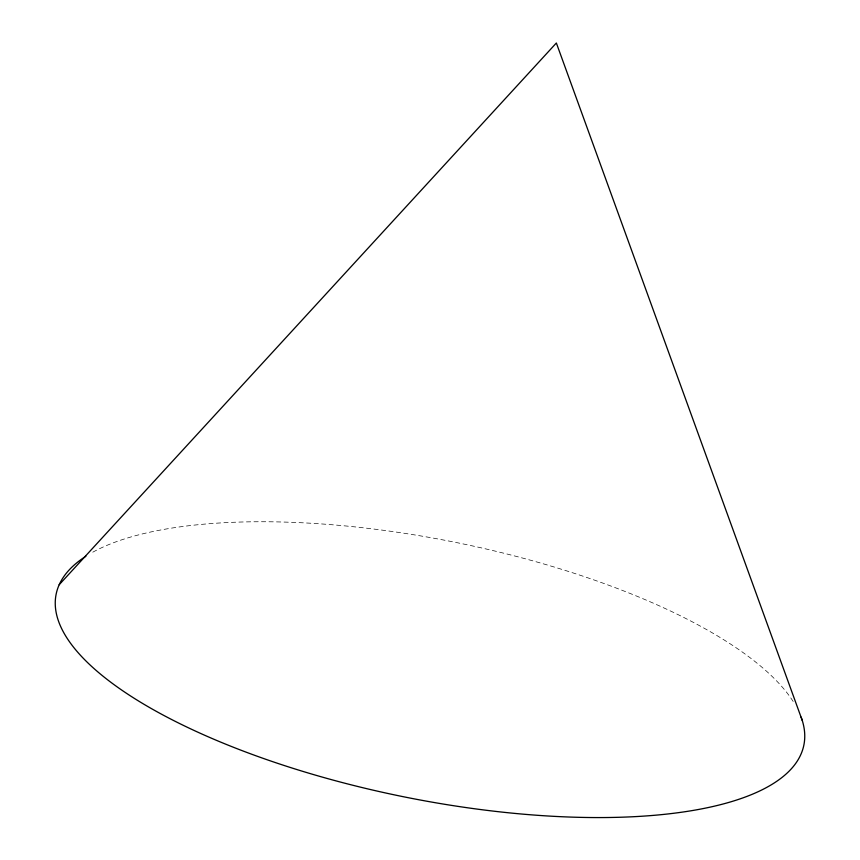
<?xml version="1.0" encoding="UTF-8"?>
<svg xmlns="http://www.w3.org/2000/svg" width="860" height="860" viewBox="0 0 860 860"><rect width="100%" height="100%" fill="white"/><g stroke="black" fill="none" stroke-linecap="round" stroke-linejoin="round"><path stroke-width="0.64" stroke-dasharray="4.3 3.22" d="M92.794 552.174A381.41 129.828 11.4 0 1 471.076 545.616A381.41 129.828 11.4 0 1 794.726 704.007"/><path stroke-width="1.29" d="M59.19 584.725L556.355 43L802.219 720.347M801.122 717.154A381.41 129.828 11.4 0 1 379.98 791.727A381.41 129.828 11.4 0 1 85.871 556.28"/></g></svg>
